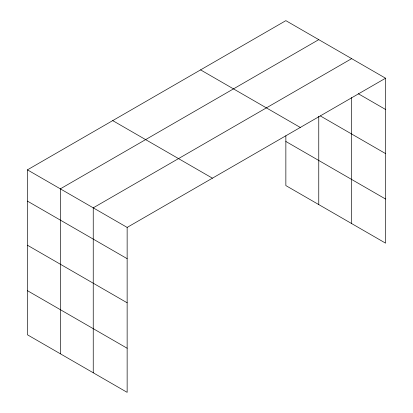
<?xml version="1.0" encoding="UTF-8"?>
<svg xmlns="http://www.w3.org/2000/svg" width="413" height="413" viewBox="0 0 413 413"><rect width="100%" height="100%" fill="white"/><g stroke="black" fill="none" stroke-linecap="round" stroke-linejoin="round"><path stroke-width="0.62" d="M385.566 78.217L285.858 20.65L27.434 169.851L27.434 334.783L127.142 392.35L127.142 227.413L385.566 78.217L385.566 243.149L285.858 185.587L285.858 135.789M351.664 97.576L351.664 223.578M318.764 39.648L60.339 188.844L60.339 353.781M351.664 58.641L93.24 207.842L93.24 372.779M358.334 93.751L385.566 109.476M320.436 115.986L385.566 153.59M200.579 69.885L300.287 127.452M285.858 141.473L385.566 199.035M112.713 120.611L212.421 178.179M27.434 169.851L127.142 227.413M27.434 201.11L127.142 258.672M27.434 245.224L127.142 302.786M27.434 290.675L127.142 348.236M318.764 116.28L318.764 204.585"/></g></svg>
